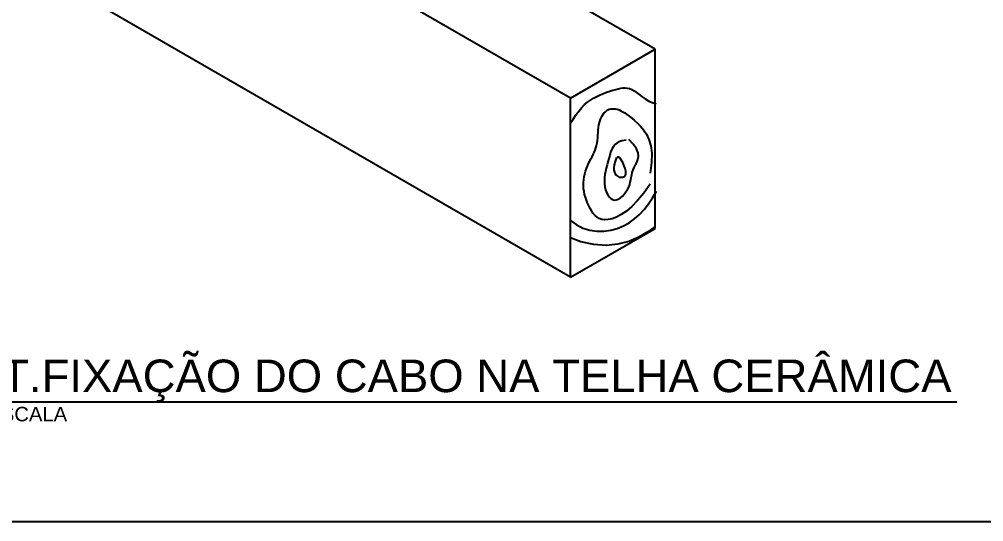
# Paper-space layout '6-EDA-DET-GER0-05_R01' of a CAD drawing. Extents: x 324 to 1165, y -59 to 535.
# Drawn here: x 392.6 to 525.8, y 149.9 to 219.3 of the extents above; entities that cross this region are included whole.
import ezdxf
from ezdxf.enums import TextEntityAlignment as Align

# ---------------------------------------------------------------- set-up
doc = ezdxf.new("R2010")
doc.units = 0
doc.header["$LTSCALE"] = 0.1
doc.layers.get('0').update_dxf_attribs({"linetype": 'CONTINUOUS'})
for name, color, linetype in [('A-02', 2, 'CONTINUOUS'), ('C01', 1, 'CONTINUOUS'), ('C02', 2, 'CONTINUOUS'), ('Títulos', 2, 'CONTINUOUS')]:
    doc.layers.add(name, color=color, linetype=linetype)
doc.styles.get("Standard").update_dxf_attribs({"font": 'ARIALUNI.TTF'})

# ---------------------------------------------------------------- blocks, each defined once
blk = doc.blocks.new('*U87')
blk.add_line((0.6, 0), (14.78, 0))
at = {"color": 1}
for tag, height, p in [('NOMEDES', 0.45, (0.7, 0)), ('ESCDES', 0.2, (0.7, -0.329))]:
    blk.add_attdef(tag, text='', height=height, dxfattribs=at).set_placement(p, align=Align.BOTTOM_LEFT)
blk.add_attdef('NUMDES', text='', height=0.45, dxfattribs=at).set_placement((0, 0), align=Align.MIDDLE_CENTER)

psp = doc.layouts.new('6-EDA-DET-GER0-05_R01')

# ---------------------------------------------------------------- linework, layer by layer
at = {"layer": 'A-02'}
psp.add_line((782.63, 149.88), (349.46, 149.88), dxfattribs=at)
at = {"layer": 'C01'}
for points in [[(468.72, 204.95), (469.08, 205.52), (469.5, 206.14), (469.91, 206.66), (470.3, 207.12), (470.68, 207.51), (471.08, 207.84), (471.49, 208.14), (471.92, 208.41), (472.36, 208.65), (472.82, 208.87), (473.27, 209.06), (473.72, 209.23), (474.16, 209.38), (474.58, 209.51), (474.97, 209.62), (475.33, 209.71), (475.67, 209.79), (475.98, 209.83), (476.28, 209.84), (476.58, 209.8), (476.88, 209.73), (477.18, 209.6), (477.51, 209.42), (477.85, 209.18), (478.22, 208.89), (478.62, 208.59), (479.06, 208.29), (479.53, 208.01), (480.03, 207.78), (480.58, 207.61)], [(479.72, 196.5), (478.84, 195.28), (478, 194.27), (477.2, 193.45), (476.45, 192.8), (475.74, 192.31), (475.08, 191.97), (474.49, 191.74), (473.95, 191.62), (473.48, 191.59), (473.06, 191.65), (472.7, 191.77), (472.39, 191.96), (472.11, 192.19), (471.87, 192.48), (471.65, 192.8), (471.45, 193.15), (471.26, 193.52), (471.09, 193.9), (470.93, 194.29), (470.8, 194.7), (470.68, 195.11), (470.59, 195.52), (470.53, 195.94), (470.51, 196.35), (470.51, 196.76), (470.55, 197.16), (470.61, 197.55), (470.7, 197.93), (470.81, 198.31), (470.93, 198.67), (471.07, 199.02), (471.22, 199.36), (471.38, 199.68), (471.54, 200), (471.7, 200.3), (471.85, 200.6), (471.99, 200.91), (472.12, 201.22), (472.24, 201.53), (472.33, 201.86), (472.4, 202.21), (472.45, 202.56), (472.48, 202.92), (472.51, 203.29), (472.53, 203.65), (472.56, 204.01), (472.6, 204.36), (472.65, 204.7), (472.72, 205.02), (472.82, 205.33), (472.93, 205.61), (473.05, 205.87), (473.2, 206.1), (473.35, 206.31), (473.52, 206.49), (473.7, 206.65), (473.88, 206.77), (474.08, 206.86), (474.28, 206.92), (474.5, 206.95), (474.72, 206.95), (474.95, 206.92), (475.18, 206.87), (475.43, 206.78), (475.69, 206.67), (475.95, 206.53), (476.24, 206.36), (476.53, 206.15), (476.85, 205.91), (477.2, 205.63), (477.57, 205.3), (477.97, 204.93), (478.4, 204.51), (478.83, 204.02), (479.23, 203.42), (479.57, 202.7), (479.82, 201.83), (479.95, 200.79), (479.92, 199.53), (479.72, 198.05)], [(476.43, 202.61), (475.82, 202.49), (475.33, 202.3), (474.95, 202.03), (474.66, 201.71), (474.44, 201.34), (474.27, 200.93), (474.14, 200.5), (474.02, 200.06), (473.9, 199.61), (473.78, 199.17), (473.67, 198.73), (473.57, 198.29), (473.49, 197.85), (473.43, 197.42), (473.41, 196.99), (473.42, 196.56), (473.48, 196.15), (473.57, 195.75), (473.7, 195.38), (473.87, 195.04), (474.06, 194.76), (474.28, 194.54), (474.52, 194.39), (474.78, 194.32), (475.05, 194.34), (475.33, 194.44), (475.62, 194.62), (475.89, 194.85), (476.15, 195.13), (476.39, 195.44), (476.6, 195.77), (476.77, 196.11), (476.9, 196.45), (476.99, 196.79), (477.06, 197.12), (477.12, 197.46), (477.19, 197.8), (477.26, 198.14), (477.37, 198.48), (477.51, 198.82), (477.69, 199.17), (477.87, 199.53), (478.02, 199.92), (478.1, 200.35), (478.06, 200.83), (477.85, 201.38), (477.45, 201.99), (476.8, 202.7)], [(475.07, 200.19), (474.88, 199.64), (474.76, 199.18), (474.71, 198.78), (474.73, 198.45), (474.79, 198.18), (474.88, 197.96), (475.01, 197.79), (475.16, 197.66), (475.31, 197.56), (475.47, 197.5), (475.63, 197.47), (475.78, 197.47), (475.92, 197.49), (476.05, 197.54), (476.17, 197.6), (476.26, 197.68), (476.33, 197.77), (476.37, 197.88), (476.39, 198), (476.39, 198.14), (476.37, 198.3), (476.33, 198.48), (476.27, 198.68), (476.2, 198.91), (476.11, 199.16), (476.01, 199.42), (475.88, 199.67), (475.74, 199.9), (475.57, 200.09), (475.37, 200.23), (475.15, 200.3)], [(468.72, 191.49), (469.5, 190.93), (470.45, 190.46), (471.41, 190.15), (472.38, 190.01), (473.34, 190.01), (474.28, 190.14), (475.19, 190.39), (476.05, 190.74), (476.85, 191.19), (477.59, 191.72), (478.28, 192.34), (478.92, 193.03), (479.51, 193.8), (480.07, 194.64), (480.59, 195.54)], [(480.41, 190.67), (479.41, 189.92), (478.15, 189.19), (476.77, 188.61), (475.27, 188.23), (473.66, 188.06), (471.95, 188.16), (470.13, 188.57), (468.72, 189.12)]]:
    psp.add_lwpolyline(points, dxfattribs=at)
at = {"layer": 'C02'}
for p, q in [((480.41, 215.16), (456.19, 229.15)), ((468.72, 183.66), (395.56, 225.9)), ((468.72, 208.41), (444.5, 222.4)), ((468.72, 208.41), (480.41, 215.16)), ((480.41, 190.41), (480.41, 215.16)), ((468.72, 183.66), (468.72, 208.41)), ((468.72, 183.66), (480.41, 190.41))]:
    psp.add_line(p, q, dxfattribs=at)

# ---------------------------------------------------------------- block references
at = {"layer": 'Títulos'}
ref = psp.add_blockref('*U87', (374.32, 166.43), dxfattribs=dict(at, xscale=10, yscale=10, zscale=10))
ref.add_attrib('NOMEDES', 'DET.FIXAÇÃO DO CABO NA TELHA CERÂMICA', dxfattribs={"layer": '0', "color": 1, "height": 4.5}).set_placement((381.32, 166.43), align=Align.BOTTOM_LEFT)
ref.add_attrib('ESCDES', 'SEM ESCALA', dxfattribs={"layer": '0', "color": 1, "height": 2}).set_placement((381.32, 163.15), align=Align.BOTTOM_LEFT)

doc.saveas('drawing.dxf')
